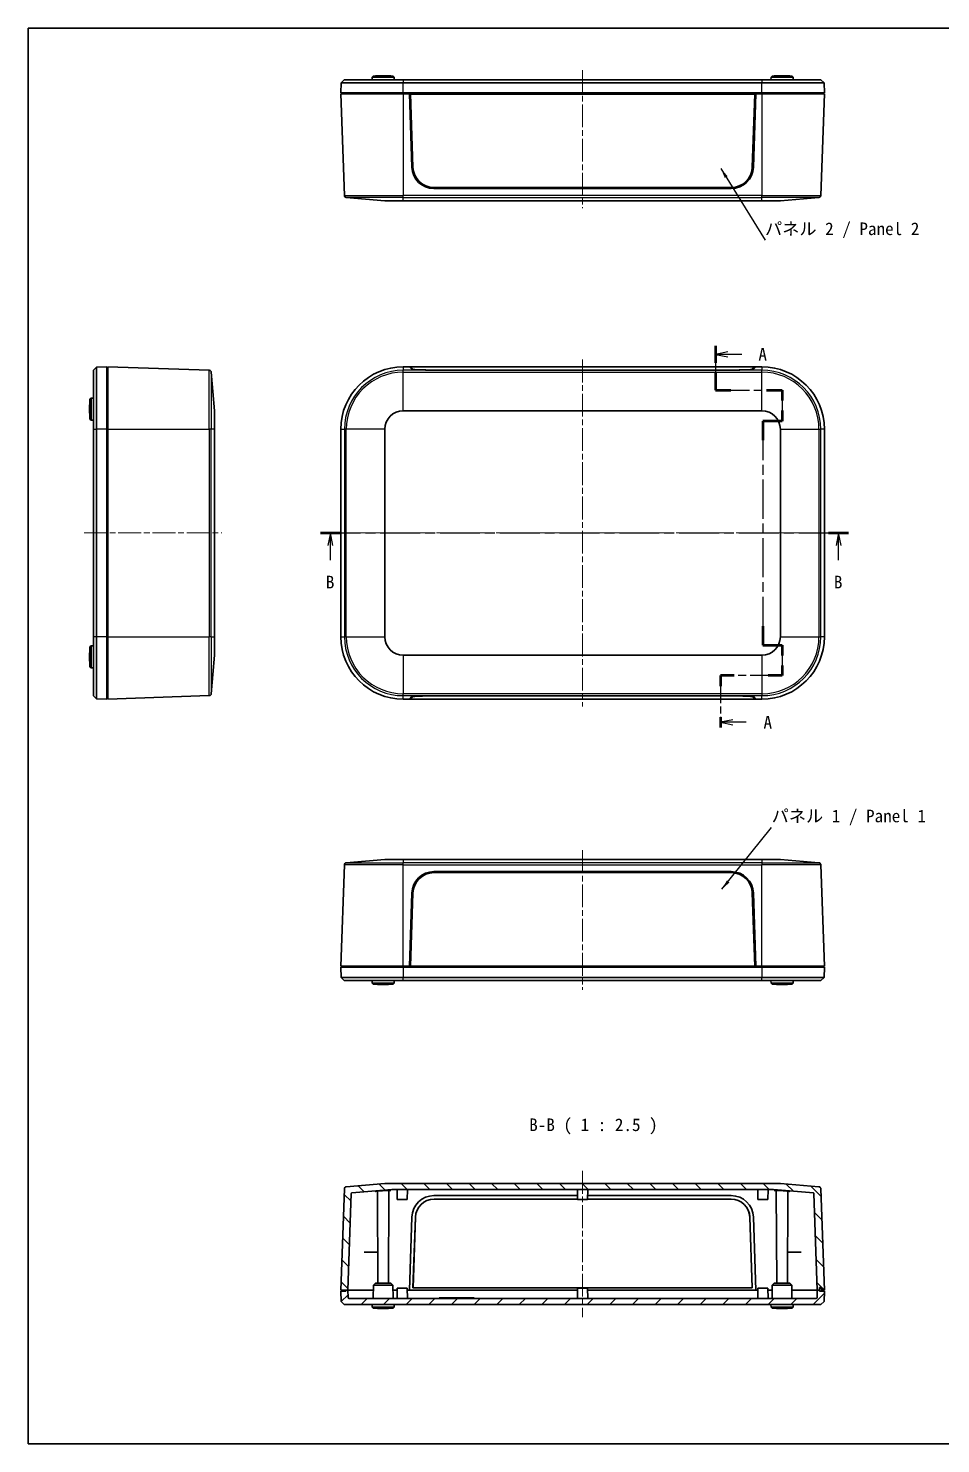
# Model space of a CAD drawing. Header units: millimetres. Extents: x 29 to 4761, y 16 to 859.
# Drawn here: x 821 to 1274, y 16 to 719 of the extents above; entities that cross this region are included whole.
import ezdxf

# ---------------------------------------------------------------- set-up
doc = ezdxf.new("R2010")
doc.units = ezdxf.units.MM
doc.header["$LTSCALE"] = 2
doc.linetypes.add('CHAIN', pattern=[0.3543, 0.2362, -0.0295, 0.0591, -0.0295])
for name, color, linetype, lineweight in [('Border (ISO)', 7, 'Continuous', 35), ('Hatch (ISO)', 1, 'Continuous', 18), ('Section Line (ISO)', 7, 'CHAIN', 25), ('Symbol (ISO)', 7, 'Continuous', 18), ('Visible (ISO)', 7, 'Continuous', 35), ('Visible Narrow (ISO)', 7, 'Continuous', 25)]:
    doc.layers.add(name, color=color, linetype=linetype, lineweight=lineweight)
doc.layers.add('Centerline (ISO)', color=7, linetype='Continuous', lineweight=18, true_color=0x80ffff)
doc.styles.add('QCADDimTextStyle', font='txt')
doc.styles.add('textstyle4', font='msgothic.ttc')
doc.dimstyles.new('QCADDimStyle', dxfattribs={"dimtxt": 1.8, "dimasz": 1.8, "dimexe": 0.18, "dimexo": 0.0625, "dimgap": 0.09, "dimtad": 0, "dimtih": 1, "dimtoh": 1, "dimdec": 4, "dimzin": 0, "dimdsep": 46, "dimtxsty": 'QCADDimTextStyle', "dimcen": 0.09, "dimadec": 0, "dimazin": 0, "dimtfac": 1, "dimtdec": 4, "dimtofl": 0, "dimtmove": 2, "dimatfit": 3, "dimfxl": 0, "dimtolj": 1, "dimtzin": 0, "dimarcsym": 0})

# ---------------------------------------------------------------- blocks, each defined once
blk = doc.blocks.new('図面枠 tk図枠')
at = {"layer": 'Border (ISO)'}
for p, q in [((14.5, 289), (405.5, 289)), ((14.5, 289), (14.5, 8)), ((14.5, 8), (405.5, 8))]:
    blk.add_line(p, q, dxfattribs=at)
blk = doc.blocks.new('2dTransSection0')
at = {"layer": 'Section Line (ISO)', "linetype": 'CHAIN', "ltscale": 15.246626}
blk.add_line((150.91, 225.97), (150.91, 217.17), dxfattribs=at)
at = {"layer": 'Section Line (ISO)', "linetype": 'Continuous', "lineweight": 50}
for p, q in [((150.91, 225.97), (150.91, 222.57)), ((150.91, 220.57), (150.91, 217.17)), ((150.91, 217.17), (153.99, 217.17)), ((161.07, 217.17), (164.15, 217.17)), ((164.15, 217.17), (164.15, 215.09)), ((164.15, 211.02), (160.31, 211.02)), ((160.31, 211.02), (160.31, 207.2)), ((164.15, 213.09), (164.15, 211.02)), ((160.31, 170.33), (160.31, 166.52)), ((160.31, 166.52), (164.15, 166.52)), ((164.15, 166.52), (164.15, 164.5)), ((154.66, 160.49), (151.91, 160.49)), ((151.91, 160.49), (151.91, 158.38)), ((164.15, 160.49), (161.4, 160.49)), ((164.15, 162.5), (164.15, 160.49)), ((151.91, 152.27), (151.91, 150.17))]:
    blk.add_line(p, q, dxfattribs=at)
at = {"layer": 'Section Line (ISO)', "linetype": 'Continuous'}
for p, q in [((153.41, 224.77), (150.91, 224.27)), ((153.41, 224.27), (150.91, 224.27)), ((150.91, 224.27), (153.41, 223.77)), ((156.19, 224.27), (153.41, 224.27)), ((154.41, 151.72), (151.91, 151.22)), ((154.41, 151.22), (151.91, 151.22)), ((151.91, 151.22), (154.41, 150.72)), ((157.02, 151.22), (154.41, 151.22))]:
    blk.add_line(p, q, dxfattribs=at)
at = {"layer": 'Section Line (ISO)', "linetype": 'CHAIN', "ltscale": 14.343218}
blk.add_line((150.91, 217.17), (164.15, 217.17), dxfattribs=at)
at = {"layer": 'Section Line (ISO)', "linetype": 'CHAIN', "ltscale": 11.502923}
blk.add_line((164.15, 217.17), (164.15, 211.02), dxfattribs=at)
at = {"layer": 'Section Line (ISO)', "linetype": 'CHAIN', "ltscale": 4.266936}
for p, q in [((164.15, 211.02), (160.31, 211.02)), ((160.31, 166.52), (164.15, 166.52))]:
    blk.add_line(p, q, dxfattribs=at)
at = {"layer": 'Section Line (ISO)', "linetype": 'CHAIN', "ltscale": 16.403574}
blk.add_line((160.31, 211.02), (160.31, 166.52), dxfattribs=at)
at = {"layer": 'Section Line (ISO)', "linetype": 'CHAIN', "ltscale": 11.339953}
blk.add_line((164.15, 166.52), (164.15, 160.49), dxfattribs=at)
at = {"layer": 'Section Line (ISO)', "linetype": 'CHAIN', "ltscale": 13.400895}
blk.add_line((164.15, 160.49), (151.91, 160.49), dxfattribs=at)
at = {"layer": 'Section Line (ISO)', "linetype": 'CHAIN', "ltscale": 11.590816}
blk.add_line((151.91, 160.49), (151.91, 150.17), dxfattribs=at)
at = {"layer": 'Section Line (ISO)', "char_height": 2.5, "attachment_point": 7, "style": 'textstyle4'}
for insert in [(159.45, 223.03), (160.46, 149.98)]:
    blk.add_mtext('A', dxfattribs=dict(at, insert=insert))
blk = doc.blocks.new('2dTransSection1')
at = {"layer": 'Section Line (ISO)', "linetype": 'CHAIN', "ltscale": 16.748308}
blk.add_line((72.52, 188.81), (177.33, 188.81), dxfattribs=at)
at = {"layer": 'Section Line (ISO)', "linetype": 'Continuous', "lineweight": 50}
for p, q in [((72.52, 188.81), (76.45, 188.81)), ((173.4, 188.81), (177.33, 188.81))]:
    blk.add_line(p, q, dxfattribs=at)
at = {"layer": 'Section Line (ISO)', "linetype": 'Continuous'}
for p, q in [((74.49, 188.81), (73.99, 186.31)), ((74.49, 186.31), (74.49, 188.81)), ((74.99, 186.31), (74.49, 188.81)), ((175.36, 188.81), (174.86, 186.31)), ((175.36, 186.31), (175.36, 188.81)), ((175.86, 186.31), (175.36, 188.81)), ((74.49, 183.43), (74.49, 186.31)), ((175.36, 183.43), (175.36, 186.31))]:
    blk.add_line(p, q, dxfattribs=at)
at = {"layer": 'Section Line (ISO)', "char_height": 2.5, "attachment_point": 7, "style": 'textstyle4'}
for insert in [(73.57, 177.81), (174.44, 177.81)]:
    blk.add_mtext('B', dxfattribs=dict(at, insert=insert))

msp = doc.modelspace()

# ---------------------------------------------------------------- hatches: boundary and pattern name
at = {"layer": 'Hatch (ISO)', "transparency": 33554687}
h = msp.add_hatch(dxfattribs=at)
h.set_pattern_fill('ANSI31', color=256, scale=63.5, angle=90.00021, style=0, pattern_type=0)
h.set_pattern_definition([(135.0002, (784.75, -4), (-5.61264, -5.61268), [])])
edge = h.paths.add_edge_path(flags=0)
edge.add_ellipse((1213.37, 142.51), major_axis=(0.999, 0.035), ratio=1, start_angle=0, end_angle=83.15878)
edge.add_line((1213.45, 143.5), (1194.28, 145.13))
edge.add_line((1194.28, 145.13), (997.98, 145.13))
edge.add_line((997.98, 145.13), (978.8, 143.5))
edge.add_ellipse((978.89, 142.51), major_axis=(-0.084, 0.996), ratio=1, start_angle=0, end_angle=83.15878)
edge.add_line((977.89, 142.54), (976.13, 92.13))
edge.add_line((976.13, 92.13), (978.53, 92.13))
edge.add_line((978.53, 92.13), (979.63, 92.13))
edge.add_line((979.63, 92.13), (981.31, 140.16))
edge.add_ellipse((981.6, 140.15), major_axis=(-0.3, 0.01), ratio=1, start_angle=-83.15878, end_angle=0, ccw=False)
edge.add_line((981.58, 140.45), (1001.37, 142.13))
edge.add_line((1001.37, 142.13), (1190.88, 142.13))
edge.add_line((1190.88, 142.13), (1210.68, 140.45))
edge.add_ellipse((1210.65, 140.15), major_axis=(0.025, 0.299), ratio=1, start_angle=-83.15878, end_angle=0, ccw=False)
edge.add_line((1210.95, 140.16), (1212.63, 92.13))
edge.add_line((1212.63, 92.13), (1213.63, 92.13))
edge.add_line((1213.63, 92.13), (1213.63, 93.53))
edge.add_line((1213.63, 93.53), (1214.83, 93.53))
edge.add_line((1214.83, 93.53), (1214.83, 92.13))
edge.add_line((1214.83, 92.13), (1216.13, 92.13))
edge.add_line((1216.13, 92.13), (1214.37, 142.54))
h = msp.add_hatch(dxfattribs=at)
h.set_pattern_fill('ANSI31', color=256, scale=63.5, style=0, pattern_type=0)
h.set_pattern_definition([(45, (784.75, -4), (-5.61266, 5.61266), [])])
edge = h.paths.add_edge_path(flags=0)
edge.add_line((977.85, 85.13), (1214.4, 85.13))
edge.add_line((1214.4, 85.13), (1215.95, 86.63))
edge.add_line((1215.95, 86.63), (1216.13, 91.63))
edge.add_line((1216.13, 91.63), (1213.73, 91.63))
edge.add_line((1213.73, 91.63), (1213.73, 92.13))
edge.add_line((1213.73, 92.13), (1213.63, 92.13))
edge.add_line((1213.63, 92.13), (1212.63, 92.13))
edge.add_line((1212.63, 92.13), (1212.5, 88.61))
edge.add_ellipse((1212.01, 88.63), major_axis=(0.5, -0.017), ratio=1, start_angle=-88, end_angle=0, ccw=False)
edge.add_line((1212.01, 88.13), (980.25, 88.13))
edge.add_ellipse((980.25, 88.63), major_axis=(0, -0.5), ratio=1, start_angle=-88, end_angle=0, ccw=False)
edge.add_line((979.75, 88.61), (979.63, 92.13))
edge.add_line((979.63, 92.13), (978.53, 92.13))
edge.add_line((978.53, 92.13), (978.53, 91.63))
edge.add_line((978.53, 91.63), (976.13, 91.63))
edge.add_line((976.13, 91.63), (976.3, 86.63))
edge.add_line((976.3, 86.63), (977.85, 85.13))

# ---------------------------------------------------------------- linework, layer by layer
at = {"layer": 'Centerline (ISO)', "linetype": 'CHAIN', "ltscale": 23.990969}
for p, q in [((1096.13, 697.7), (1096.13, 629.29)), ((1096.13, 554.09), (1096.13, 381.94)), ((848.67, 468.01), (917.09, 468.01)), ((972.55, 468.01), (1222.38, 468.01)), ((1096.13, 310.56), (1096.13, 241.19)), ((1096.13, 151.38), (1096.13, 78.88))]:
    msp.add_line(p, q, dxfattribs=at)
at = {"layer": 'Visible (ISO)'}
for p, q in [((976.13, 686.45), (976.3, 691.45)), ((977.85, 692.95), (976.3, 691.45)), ((1007.13, 691.45), (976.3, 691.45)), ((977.85, 692.95), (1007.13, 692.95)), ((991.65, 694.25), (991.63, 692.95)), ((992.16, 694.75), (991.65, 694.25)), ((1002.6, 694.25), (991.65, 694.25)), ((992.16, 694.75), (1002.1, 694.75)), ((997.6, 694.96), (996.65, 694.96)), ((1002.1, 694.75), (1002.6, 694.25)), ((1002.6, 694.25), (1002.63, 692.95)), ((1185.13, 692.95), (1007.13, 692.95)), ((1007.13, 691.45), (1185.13, 691.45)), ((1185.13, 692.95), (1214.4, 692.95)), ((1215.95, 691.45), (1185.13, 691.45)), ((1189.65, 694.25), (1189.63, 692.95)), ((1190.16, 694.75), (1189.65, 694.25)), ((1200.6, 694.25), (1189.65, 694.25)), ((1190.16, 694.75), (1200.1, 694.75)), ((1195.6, 694.96), (1194.65, 694.96)), ((1200.1, 694.75), (1200.6, 694.25)), ((1200.6, 694.25), (1200.63, 692.95)), ((1214.4, 692.95), (1215.95, 691.45)), ((1216.13, 686.45), (1215.95, 691.45)), ((1007.13, 686.45), (976.13, 686.45)), ((1007.13, 685.95), (976.13, 685.95)), ((976.13, 685.95), (977.89, 635.54)), ((976.63, 686.45), (976.63, 685.95)), ((1007.13, 686.45), (1185.13, 686.45)), ((1007.13, 685.95), (1010.13, 685.95)), ((1182.13, 685.95), (1010.13, 685.95)), ((1011.37, 649.58), (1010.13, 685.95)), ((1010.63, 685.93), (1010.13, 685.93)), ((1181.63, 685.93), (1010.63, 685.93)), ((1010.63, 685.93), (1011.88, 649.59)), ((1010.63, 685.93), (1010.68, 685.86)), ((1011.93, 649.53), (1010.68, 685.86)), ((1010.68, 685.86), (1181.57, 685.86)), ((1181.57, 685.86), (1180.32, 649.53)), ((1180.38, 649.59), (1181.63, 685.93)), ((1182.13, 685.95), (1180.89, 649.58)), ((1181.63, 685.93), (1181.57, 685.86)), ((1182.13, 685.93), (1181.63, 685.93)), ((1182.13, 685.95), (1185.13, 685.95)), ((1216.13, 686.45), (1185.13, 686.45)), ((1216.13, 685.95), (1185.13, 685.95)), ((1216.13, 685.95), (1214.37, 635.54)), ((1215.63, 686.45), (1215.63, 685.95)), ((1169.88, 639.45), (1022.37, 639.45)), ((997.98, 632.95), (978.8, 634.58)), ((1007.13, 632.95), (997.98, 632.95)), ((1007.13, 632.95), (1185.13, 632.95)), ((1169.9, 638.95), (1022.36, 638.95)), ((1194.28, 632.95), (1185.13, 632.95)), ((1194.28, 632.95), (1213.45, 634.58)), ((853.42, 548.79), (854.92, 550.34)), ((853.42, 519.51), (853.42, 548.79)), ((859.92, 550.51), (854.92, 550.34)), ((854.92, 550.34), (854.92, 519.51)), ((859.92, 550.51), (859.92, 519.51)), ((859.92, 550.01), (860.42, 550.01)), ((860.42, 550.51), (860.42, 519.51)), ((860.42, 550.51), (910.84, 548.75)), ((1007.13, 550.51), (1010.13, 550.51)), ((1010.13, 550.51), (1182.13, 550.51)), ((1011.37, 549.24), (1010.13, 550.51)), ((1010.67, 550.01), (1010.62, 550.01)), ((1010.66, 549.96), (1010.68, 550.51)), ((1011.93, 549.24), (1010.68, 550.51)), ((1010.68, 550.51), (1181.57, 550.51)), ((1169.9, 548.87), (1022.36, 548.87)), ((1169.88, 548.89), (1022.37, 548.89)), ((1181.57, 550.51), (1180.32, 549.24)), ((1182.13, 550.51), (1180.89, 549.24)), ((1181.59, 549.96), (1181.57, 550.51)), ((1181.64, 550.01), (1181.59, 550.01)), ((1182.13, 550.51), (1185.13, 550.51)), ((913.42, 528.66), (911.8, 547.84)), ((851.62, 534.48), (852.12, 534.99)), ((851.62, 524.54), (851.62, 534.48)), ((852.12, 534.99), (853.42, 535.01)), ((852.12, 534.99), (852.12, 524.04)), ((851.42, 529.99), (851.42, 529.04)), ((913.42, 528.66), (913.42, 519.51)), ((1007.13, 528.66), (1185.13, 528.66)), ((851.62, 524.54), (852.12, 524.04)), ((852.12, 524.04), (853.42, 524.01)), ((853.42, 519.51), (853.42, 416.51)), ((854.92, 416.51), (854.92, 519.51)), ((859.92, 416.51), (859.92, 519.51)), ((860.42, 416.51), (860.42, 519.51)), ((913.42, 416.51), (913.42, 519.51)), ((976.13, 416.51), (976.13, 519.51)), ((997.98, 416.51), (997.98, 519.51)), ((1194.28, 519.51), (1194.28, 416.51)), ((1216.13, 519.51), (1216.13, 416.51)), ((859.92, 474.51), (860.42, 474.51)), ((860.42, 461.51), (859.92, 461.51)), ((853.42, 387.24), (853.42, 416.51)), ((854.92, 416.51), (854.92, 385.69)), ((859.92, 416.51), (859.92, 385.51)), ((860.42, 416.51), (860.42, 385.51)), ((913.42, 416.51), (913.42, 407.36)), ((851.62, 411.48), (852.12, 411.99)), ((851.62, 401.54), (851.62, 411.48)), ((852.12, 411.99), (853.42, 412.01)), ((852.12, 411.99), (852.12, 401.04)), ((851.42, 406.99), (851.42, 406.04)), ((851.62, 401.54), (852.12, 401.04)), ((852.12, 401.04), (853.42, 401.01)), ((913.42, 407.36), (911.8, 388.19)), ((1185.13, 407.36), (1007.13, 407.36)), ((853.42, 387.24), (854.92, 385.69)), ((860.42, 385.51), (910.84, 387.27)), ((1010.13, 385.51), (1011.37, 386.78)), ((1010.68, 385.52), (1011.93, 386.78)), ((1022.36, 387.15), (1169.9, 387.15)), ((1022.37, 387.14), (1169.88, 387.14)), ((1180.32, 386.78), (1181.57, 385.52)), ((1180.89, 386.78), (1182.13, 385.51)), ((859.92, 385.51), (854.92, 385.69)), ((859.92, 386.01), (860.42, 386.01)), ((1010.13, 385.51), (1007.13, 385.51)), ((1182.13, 385.51), (1010.13, 385.51)), ((1010.62, 386.01), (1010.67, 386.01)), ((1010.66, 386.06), (1010.68, 385.52)), ((1181.57, 385.52), (1010.68, 385.52)), ((1181.59, 386.06), (1181.57, 385.52)), ((1181.59, 386.01), (1181.64, 386.01)), ((1185.13, 385.51), (1182.13, 385.51)), ((976.13, 252.94), (977.89, 303.35)), ((978.8, 304.31), (997.98, 305.94)), ((997.98, 305.94), (1007.13, 305.94)), ((1185.13, 305.94), (1007.13, 305.94)), ((1185.13, 305.94), (1194.28, 305.94)), ((1194.28, 305.94), (1213.45, 304.31)), ((1216.13, 252.94), (1214.37, 303.35)), ((1022.36, 299.94), (1169.9, 299.94)), ((1022.37, 299.44), (1169.88, 299.44)), ((1010.13, 252.94), (1011.37, 289.31)), ((1011.88, 289.3), (1010.63, 252.96)), ((1010.68, 253.03), (1011.93, 289.36)), ((1180.32, 289.36), (1181.57, 253.03)), ((1181.63, 252.96), (1180.38, 289.3)), ((1180.89, 289.31), (1182.13, 252.94)), ((976.13, 252.94), (1007.13, 252.94)), ((976.63, 252.44), (976.63, 252.94)), ((1010.13, 252.94), (1007.13, 252.94)), ((1010.13, 252.96), (1010.63, 252.96)), ((1010.13, 252.94), (1182.13, 252.94)), ((1010.63, 252.96), (1010.68, 253.03)), ((1010.63, 252.96), (1181.63, 252.96)), ((1181.57, 253.03), (1010.68, 253.03)), ((1181.63, 252.96), (1181.57, 253.03)), ((1181.63, 252.96), (1182.13, 252.96)), ((1185.13, 252.94), (1182.13, 252.94)), ((1185.13, 252.94), (1216.13, 252.94)), ((1215.63, 252.44), (1215.63, 252.94)), ((976.13, 252.44), (1007.13, 252.44)), ((976.13, 252.44), (976.3, 247.44)), ((976.3, 247.44), (1007.13, 247.44)), ((976.3, 247.44), (977.85, 245.94)), ((1007.13, 245.94), (977.85, 245.94)), ((991.65, 244.64), (991.63, 245.94)), ((1002.6, 244.64), (1002.63, 245.94)), ((1185.13, 252.44), (1007.13, 252.44)), ((1185.13, 247.44), (1007.13, 247.44)), ((1007.13, 245.94), (1185.13, 245.94)), ((1185.13, 252.44), (1216.13, 252.44)), ((1185.13, 247.44), (1215.95, 247.44)), ((1214.4, 245.94), (1185.13, 245.94)), ((1189.65, 244.64), (1189.63, 245.94)), ((1200.6, 244.64), (1200.63, 245.94)), ((1214.4, 245.94), (1215.95, 247.44)), ((1216.13, 252.44), (1215.95, 247.44)), ((991.65, 244.64), (1002.6, 244.64)), ((992.16, 244.14), (991.65, 244.64)), ((1002.1, 244.14), (992.16, 244.14)), ((996.65, 243.93), (997.6, 243.93)), ((1002.1, 244.14), (1002.6, 244.64)), ((1189.65, 244.64), (1200.6, 244.64)), ((1190.16, 244.14), (1189.65, 244.64)), ((1200.1, 244.14), (1190.16, 244.14)), ((1194.65, 243.93), (1195.6, 243.93)), ((1200.1, 244.14), (1200.6, 244.64)), ((977.89, 142.54), (976.13, 92.13)), ((997.98, 145.13), (978.8, 143.5)), ((981.58, 140.45), (1001.37, 142.13)), ((994.48, 95.73), (994.24, 141.36)), ((1194.28, 145.13), (997.98, 145.13)), ((999.78, 95.73), (1000.02, 141.75)), ((1001.37, 142.13), (1190.88, 142.13)), ((1004.13, 137.13), (1004.1, 142.13)), ((1009.13, 137.13), (1009.15, 142.13)), ((1093.63, 137.13), (1093.6, 142.13)), ((1098.63, 137.13), (1098.65, 142.13)), ((1183.13, 137.13), (1183.1, 142.13)), ((1188.13, 137.13), (1188.15, 142.13)), ((1190.88, 142.13), (1210.68, 140.45)), ((1192.48, 95.73), (1192.24, 141.75)), ((1213.45, 143.5), (1194.28, 145.13)), ((1197.78, 95.73), (1198.02, 141.36)), ((1216.13, 92.13), (1214.37, 142.54)), ((979.63, 92.13), (981.31, 140.16)), ((1009.13, 137.13), (1004.13, 137.13)), ((1022.36, 139.13), (1093.62, 139.13)), ((1022.37, 137.33), (1093.63, 137.33)), ((1098.63, 137.13), (1093.63, 137.13)), ((1098.63, 137.33), (1169.88, 137.33)), ((1098.64, 139.13), (1169.9, 139.13)), ((1188.13, 137.13), (1183.13, 137.13)), ((1210.95, 140.16), (1212.63, 92.13)), ((1010.13, 92.13), (1011.37, 128.5)), ((1011.92, 93.36), (1013.13, 128.41)), ((1013.16, 128.44), (1011.95, 93.42)), ((1180.3, 93.42), (1179.1, 128.44)), ((1179.13, 128.41), (1180.33, 93.36)), ((1180.89, 128.5), (1182.13, 92.13)), ((988.1, 111.13), (994.4, 111.13)), ((1197.86, 111.13), (1204.16, 111.13)), ((976.13, 92.13), (979.63, 92.13)), ((978.53, 91.63), (976.13, 91.63)), ((976.13, 91.63), (976.3, 86.63)), ((976.63, 91.63), (976.63, 92.13)), ((979.63, 92.13), (978.53, 92.13)), ((978.53, 92.13), (978.53, 91.63)), ((979.75, 88.61), (979.63, 92.13)), ((979.63, 92.13), (992.26, 92.13)), ((992.26, 92.13), (979.63, 92.13)), ((992.27, 94.63), (992.24, 88.42)), ((993.28, 95.63), (992.27, 94.63)), ((1001.98, 94.63), (992.27, 94.63)), ((993.28, 95.63), (1000.98, 95.63)), ((994.48, 95.73), (999.78, 95.73)), ((1000.98, 95.63), (1001.98, 94.63)), ((1001.98, 94.63), (1002.02, 88.42)), ((1002, 92.13), (1004.12, 92.13)), ((1004.12, 92.13), (1002, 92.13)), ((1004.13, 93.13), (1004.1, 88.13)), ((1004.13, 93.13), (1009.13, 93.13)), ((1009.13, 93.13), (1009.15, 88.13)), ((1009.13, 92.13), (1093.62, 92.13)), ((1010.13, 92.13), (1009.13, 92.13)), ((1011.92, 93.36), (1011.95, 93.42)), ((1180.33, 93.36), (1011.92, 93.36)), ((1011.95, 93.42), (1180.3, 93.42)), ((1093.63, 93.13), (1093.6, 88.13)), ((1093.63, 93.13), (1098.63, 93.13)), ((1098.63, 93.13), (1098.65, 88.13)), ((1098.63, 92.13), (1183.12, 92.13)), ((1180.33, 93.36), (1180.3, 93.42)), ((1183.12, 92.13), (1182.13, 92.13)), ((1183.13, 93.13), (1183.1, 88.13)), ((1183.13, 93.13), (1188.13, 93.13)), ((1188.13, 93.13), (1188.15, 88.13)), ((1188.13, 92.13), (1190.26, 92.13)), ((1190.26, 92.13), (1188.13, 92.13)), ((1190.27, 94.63), (1190.24, 88.42)), ((1191.28, 95.63), (1190.27, 94.63)), ((1199.98, 94.63), (1190.27, 94.63)), ((1191.28, 95.63), (1198.98, 95.63)), ((1192.48, 95.73), (1197.78, 95.73)), ((1198.98, 95.63), (1199.98, 94.63)), ((1199.98, 94.63), (1200.02, 88.42)), ((1200, 92.13), (1212.63, 92.13)), ((1212.63, 92.13), (1200, 92.13)), ((1212.63, 92.13), (1212.5, 88.61)), ((1213.73, 92.13), (1212.63, 92.13)), ((1212.63, 92.13), (1213.63, 92.13)), ((1213.63, 92.13), (1213.63, 93.53)), ((1213.63, 93.53), (1214.83, 93.53)), ((1213.63, 93.13), (1213.73, 93.13)), ((1214.63, 93.13), (1213.73, 93.13)), ((1213.73, 92.63), (1213.73, 93.13)), ((1213.73, 92.13), (1213.73, 92.63)), ((1213.73, 91.63), (1213.73, 92.13)), ((1216.13, 91.63), (1213.73, 91.63)), ((1214.63, 93.13), (1214.63, 92.63)), ((1214.63, 92.13), (1214.63, 92.63)), ((1214.63, 92.13), (1214.83, 92.13)), ((1214.83, 93.53), (1214.83, 92.13)), ((1214.83, 92.13), (1216.13, 92.13)), ((1215.63, 92.13), (1215.63, 91.63)), ((1215.95, 86.63), (1216.13, 91.63)), ((976.3, 86.63), (977.85, 85.13)), ((977.85, 85.13), (1214.4, 85.13)), ((1212.01, 88.13), (980.25, 88.13)), ((991.65, 83.83), (991.63, 85.13)), ((1002.6, 83.83), (1002.63, 85.13)), ((1025.57, 88.32), (1024.93, 88.32)), ((1024.93, 88.13), (1024.93, 88.32)), ((1025.57, 88.32), (1041.59, 88.32)), ((1042.23, 88.32), (1041.59, 88.32)), ((1042.23, 88.13), (1042.23, 88.32)), ((1189.65, 83.83), (1189.63, 85.13)), ((1200.6, 83.83), (1200.63, 85.13)), ((1214.4, 85.13), (1215.95, 86.63)), ((991.65, 83.83), (1002.6, 83.83)), ((992.16, 83.33), (991.65, 83.83)), ((1002.1, 83.33), (992.16, 83.33)), ((996.65, 83.12), (997.6, 83.12)), ((1002.1, 83.33), (1002.6, 83.83)), ((1189.65, 83.83), (1200.6, 83.83)), ((1190.16, 83.33), (1189.65, 83.83)), ((1200.1, 83.33), (1190.16, 83.33)), ((1194.65, 83.12), (1195.6, 83.12)), ((1200.1, 83.33), (1200.6, 83.83))]:
    msp.add_line(p, q, dxfattribs=at)
for centre, radius, start, end in [((996.65, 644.94), 50.02, 90, 95.15418), ((997.6, 644.94), 50.02, 84.84582, 90), ((1194.65, 644.94), 50.02, 90, 95.15418), ((1195.6, 644.94), 50.02, 84.84582, 90), ((1022.36, 649.95), 11, 181.94974, 270), ((1169.9, 649.95), 11, 270, 358.05026), ((978.89, 635.57), 1, 182, 265.15878), ((1213.37, 635.57), 1, 274.84122, 358), ((910.8, 547.75), 1, 4.84122, 88), ((1007.13, 519.51), 31, 90, 180), ((1185.13, 519.51), 31, 0, 90), ((901.44, 529.99), 50.02, 174.84582, 180), ((901.44, 529.04), 50.02, 180, 185.15418), ((1007.13, 519.51), 9.15, 90, 180), ((1185.13, 519.51), 9.15, 0, 90), ((1007.13, 416.51), 31, 180, 270), ((1007.13, 416.51), 9.15, 180, 270), ((1185.13, 416.51), 31, 270, 0), ((1185.13, 416.51), 9.15, 270, 0), ((901.44, 406.99), 50.02, 174.84582, 180), ((901.44, 406.04), 50.02, 180, 185.15418), ((910.8, 388.27), 1, 272, 355.15878), ((978.89, 303.32), 1, 94.84122, 178), ((1213.37, 303.32), 1, 2, 85.15878), ((1022.36, 288.94), 11, 90, 178.05026), ((1169.9, 288.94), 11, 1.94974, 90), ((996.65, 293.95), 50.02, 264.84582, 270), ((997.6, 293.95), 50.02, 270, 275.15418), ((1194.65, 293.95), 50.02, 264.84582, 270), ((1195.6, 293.95), 50.02, 270, 275.15418), ((978.89, 142.51), 1, 94.84122, 178), ((1213.37, 142.51), 1, 2, 85.15878), ((981.6, 140.15), 0.3, 94.84122, 178), ((1022.36, 128.13), 11, 90, 178.05026), ((1169.9, 128.13), 11, 1.94974, 90), ((1210.65, 140.15), 0.3, 2, 85.15878), ((980.25, 88.63), 0.5, 182, 270), ((991.94, 88.43), 0.3, 270, 359.7), ((1002.32, 88.43), 0.3, 180.3, 270), ((1189.94, 88.43), 0.3, 270, 359.7), ((1200.32, 88.43), 0.3, 180.3, 270), ((1212.01, 88.63), 0.5, 270, 358), ((996.65, 133.14), 50.02, 264.84582, 270), ((997.6, 133.14), 50.02, 270, 275.15418), ((1194.65, 133.14), 50.02, 264.84582, 270), ((1195.6, 133.14), 50.02, 270, 275.15418)]:
    msp.add_arc(centre, radius, start, end, dxfattribs=at)
for centre, major_axis, ratio, start_param, end_param in [((1022.37, 649.95), (-10.5, 0), 0.999391, 0.034395, 1.570796), ((1022.37, 649.89), (-10.44, 0), 0.999391, 0.034395, 1.570796), ((1169.88, 649.95), (10.5, 0), 0.999391, 4.712389, 6.24879), ((1169.88, 649.89), (10.44, 0), 0.999391, 4.712389, 6.24879), ((1022.36, 549.26), (11, 0), 0.034921, 3.175622, 4.712389), ((1022.37, 549.25), (-10.44, 0), 0.034899, 0.034395, 1.570796), ((1169.88, 549.25), (10.44, 0), 0.034899, 4.712389, 6.24879), ((1169.9, 549.26), (11, 0), 0.034921, 4.712389, 6.249156), ((1022.36, 386.77), (-11, 0), 0.034921, 4.712389, 6.249156), ((1022.37, 386.77), (-10.44, 0), 0.034899, 4.712389, 6.24879), ((1169.88, 386.77), (10.44, 0), 0.034899, 0.034395, 1.570796), ((1169.9, 386.77), (-11, 0), 0.034921, 3.175622, 4.712389), ((1022.37, 288.94), (-10.5, 0), 0.999391, 4.712389, 6.24879), ((1022.37, 289), (-10.44, 0), 0.999391, 4.712389, 6.24879), ((1169.88, 288.94), (10.5, 0), 0.999391, 0.034395, 1.570796), ((1169.88, 289), (10.44, 0), 0.999391, 0.034395, 1.570796), ((1022.37, 128.09), (-9.25, 0), 0.999391, 4.712389, 6.24879), ((1022.37, 128.12), (-9.22, 0), 0.999391, 4.712389, 6.24879), ((1169.88, 128.09), (9.25, 0), 0.999391, 0.034395, 1.570796), ((1169.88, 128.12), (9.22, 0), 0.999391, 0.034395, 1.570796)]:
    msp.add_ellipse(centre, major_axis=major_axis, ratio=ratio, start_param=start_param, end_param=end_param, dxfattribs=at)
for points, knots in [([(993.23, 141.2), (993.23, 141.2), (993.23, 141.2), (993.24, 141.2), (993.27, 141.21), (993.36, 141.23), (993.42, 141.24), (993.56, 141.27), (993.65, 141.28), (993.86, 141.31), (993.99, 141.33), (994.26, 141.36), (994.41, 141.38), (994.74, 141.41), (994.91, 141.43), (995.28, 141.47), (995.48, 141.49), (995.88, 141.52), (996.08, 141.54), (996.5, 141.58), (996.72, 141.59), (997.15, 141.62), (997.36, 141.64), (997.79, 141.67), (998, 141.68), (998.41, 141.7), (998.61, 141.71), (999, 141.73), (999.18, 141.74), (999.53, 141.75), (999.7, 141.75), (1000.01, 141.75), (1000.15, 141.75), (1000.4, 141.74), (1000.52, 141.74), (1000.71, 141.73), (1000.79, 141.72), (1000.91, 141.7), (1000.96, 141.69), (1001, 141.68), (1001.01, 141.68), (1001.01, 141.68)], [1.649543, 1.649543, 1.649543, 1.649543, 1.656333, 1.656333, 1.71045, 1.71045, 1.761768, 1.761768, 1.821189, 1.821189, 1.883858, 1.883858, 1.947841, 1.947841, 2.012419, 2.012419, 2.077292, 2.077292, 2.142279, 2.142279, 2.207259, 2.207259, 2.272118, 2.272118, 2.336735, 2.336735, 2.401023, 2.401023, 2.464902, 2.464902, 2.528328, 2.528328, 2.591214, 2.591214, 2.653221, 2.653221, 2.713181, 2.713181, 2.767424, 2.767424, 2.798809, 2.798809, 2.798809, 2.798809]), ([(1191.24, 141.68), (1191.24, 141.68), (1191.24, 141.68), (1191.25, 141.68), (1191.29, 141.69), (1191.38, 141.71), (1191.44, 141.71), (1191.58, 141.73), (1191.67, 141.73), (1191.88, 141.74), (1192.01, 141.75), (1192.28, 141.75), (1192.43, 141.75), (1192.75, 141.75), (1192.92, 141.74), (1193.28, 141.73), (1193.47, 141.72), (1193.87, 141.7), (1194.07, 141.69), (1194.49, 141.67), (1194.7, 141.65), (1195.13, 141.62), (1195.34, 141.61), (1195.77, 141.57), (1195.98, 141.56), (1196.4, 141.52), (1196.6, 141.5), (1196.99, 141.47), (1197.18, 141.45), (1197.53, 141.41), (1197.7, 141.39), (1198.01, 141.36), (1198.16, 141.34), (1198.41, 141.31), (1198.53, 141.29), (1198.72, 141.26), (1198.81, 141.25), (1198.93, 141.23), (1198.98, 141.21), (1199.02, 141.2), (1199.02, 141.2), (1199.02, 141.2)], [2.299524, 2.299524, 2.299524, 2.299524, 2.307263, 2.307263, 2.36355, 2.36355, 2.413538, 2.413538, 2.471269, 2.471269, 2.53234, 2.53234, 2.594774, 2.594774, 2.657891, 2.657891, 2.721496, 2.721496, 2.785535, 2.785535, 2.849956, 2.849956, 2.914676, 2.914676, 2.979588, 2.979588, 3.044589, 3.044589, 3.109549, 3.109549, 3.174339, 3.174339, 3.238744, 3.238744, 3.302343, 3.302343, 3.364027, 3.364027, 3.420177, 3.420177, 3.448788, 3.448788, 3.448788, 3.448788]), ([(987.67, 111.13), (987.7, 111.13), (987.73, 111.13), (987.8, 111.13), (987.84, 111.13), (987.92, 111.13), (987.95, 111.13), (988.01, 111.13), (988.03, 111.13), (988.06, 111.13), (988.08, 111.13), (988.1, 111.13)], [0, 0, 0, 0, 0.01171263, 0.01171263, 0.02342663, 0.02342663, 0.03514711, 0.03514711, 0.04149604, 0.04149604, 0.04784551, 0.04784551, 0.04784551, 0.04784551]), ([(1204.16, 111.13), (1204.19, 111.13), (1204.22, 111.13), (1204.29, 111.13), (1204.33, 111.13), (1204.41, 111.13), (1204.45, 111.13), (1204.5, 111.13), (1204.52, 111.13), (1204.56, 111.13), (1204.57, 111.13), (1204.59, 111.13)], [0, 0, 0, 0, 0.01173276, 0.01173276, 0.02345978, 0.02345978, 0.03517885, 0.03517885, 0.04151276, 0.04151276, 0.04784661, 0.04784661, 0.04784661, 0.04784661])]:
    msp.add_open_spline(points, degree=3, knots=knots, dxfattribs=at)
at = {"layer": 'Visible Narrow (ISO)'}
for p, q in [((1007.13, 692.95), (1007.13, 691.45)), ((1007.13, 686.45), (1007.13, 691.45)), ((1185.13, 692.95), (1185.13, 691.45)), ((1185.13, 686.45), (1185.13, 691.45)), ((1007.13, 686.45), (1007.13, 685.95)), ((1007.13, 685.95), (1007.13, 635.54)), ((1185.13, 686.45), (1185.13, 685.95)), ((1185.13, 685.95), (1185.13, 635.54)), ((1011.88, 649.59), (1011.93, 649.53)), ((1180.38, 649.59), (1180.32, 649.53)), ((977.89, 635.54), (1007.13, 635.54)), ((1007.13, 634.58), (978.8, 634.58)), ((1007.13, 634.58), (1007.13, 635.54)), ((1185.13, 635.54), (1007.13, 635.54)), ((1007.13, 634.58), (1185.13, 634.58)), ((1007.13, 632.95), (1007.13, 634.58)), ((1185.13, 635.54), (1214.37, 635.54)), ((1185.13, 634.58), (1185.13, 635.54)), ((1213.45, 634.58), (1185.13, 634.58)), ((1185.13, 632.95), (1185.13, 634.58)), ((910.84, 519.51), (910.84, 548.75)), ((1007.13, 550.51), (1007.13, 548.75)), ((1007.13, 547.84), (1007.13, 548.75)), ((1185.13, 548.75), (1007.13, 548.75)), ((1011.93, 549.13), (1011.93, 549.24)), ((1022.37, 548.87), (1022.37, 548.89)), ((1169.88, 548.87), (1169.88, 548.89)), ((1180.32, 549.13), (1180.32, 549.24)), ((1185.13, 550.51), (1185.13, 548.75)), ((1185.13, 547.84), (1185.13, 548.75)), ((911.8, 547.84), (911.8, 519.51)), ((1007.13, 547.84), (1185.13, 547.84)), ((1007.13, 528.66), (1007.13, 547.84)), ((1185.13, 528.66), (1185.13, 547.84)), ((853.42, 519.51), (854.92, 519.51)), ((859.92, 519.51), (854.92, 519.51)), ((859.92, 519.51), (860.42, 519.51)), ((860.42, 519.51), (910.84, 519.51)), ((910.84, 519.51), (910.84, 416.51)), ((911.8, 519.51), (910.84, 519.51)), ((911.8, 416.51), (911.8, 519.51)), ((913.42, 519.51), (911.8, 519.51)), ((976.13, 519.51), (977.89, 519.51)), ((977.89, 519.51), (977.89, 416.51)), ((978.8, 519.51), (977.89, 519.51)), ((978.8, 416.51), (978.8, 519.51)), ((997.98, 519.51), (978.8, 519.51)), ((1194.28, 519.51), (1213.45, 519.51)), ((1213.45, 519.51), (1214.37, 519.51)), ((1213.45, 519.51), (1213.45, 416.51)), ((1216.13, 519.51), (1214.37, 519.51)), ((1214.37, 416.51), (1214.37, 519.51)), ((854.92, 416.51), (853.42, 416.51)), ((859.92, 416.51), (854.92, 416.51)), ((859.92, 416.51), (860.42, 416.51)), ((860.42, 416.51), (910.84, 416.51)), ((911.8, 416.51), (910.84, 416.51)), ((910.84, 387.27), (910.84, 416.51)), ((911.8, 416.51), (911.8, 388.19)), ((911.8, 416.51), (913.42, 416.51)), ((976.13, 416.51), (977.89, 416.51)), ((978.8, 416.51), (977.89, 416.51)), ((978.8, 416.51), (997.98, 416.51)), ((1194.28, 416.51), (1213.45, 416.51)), ((1213.45, 416.51), (1214.37, 416.51)), ((1216.13, 416.51), (1214.37, 416.51)), ((1007.13, 407.36), (1007.13, 388.19)), ((1185.13, 407.36), (1185.13, 388.19)), ((1007.13, 387.27), (1007.13, 388.19)), ((1185.13, 388.19), (1007.13, 388.19)), ((1007.13, 385.51), (1007.13, 387.27)), ((1007.13, 387.27), (1185.13, 387.27)), ((1011.93, 386.89), (1011.93, 386.78)), ((1022.37, 387.15), (1022.37, 387.14)), ((1169.88, 387.15), (1169.88, 387.14)), ((1180.32, 386.89), (1180.32, 386.78)), ((1185.13, 388.19), (1185.13, 387.27)), ((1185.13, 385.51), (1185.13, 387.27)), ((1007.13, 303.35), (977.89, 303.35)), ((978.8, 304.31), (1007.13, 304.31)), ((1007.13, 305.94), (1007.13, 304.31)), ((1007.13, 303.35), (1007.13, 304.31)), ((1185.13, 304.31), (1007.13, 304.31)), ((1007.13, 252.94), (1007.13, 303.35)), ((1007.13, 303.35), (1185.13, 303.35)), ((1185.13, 305.94), (1185.13, 304.31)), ((1185.13, 304.31), (1213.45, 304.31)), ((1185.13, 304.31), (1185.13, 303.35)), ((1185.13, 252.94), (1185.13, 303.35)), ((1214.37, 303.35), (1185.13, 303.35)), ((1011.88, 289.3), (1011.93, 289.36)), ((1180.38, 289.3), (1180.32, 289.36)), ((1007.13, 252.44), (1007.13, 252.94)), ((1185.13, 252.44), (1185.13, 252.94)), ((1007.13, 252.44), (1007.13, 247.44)), ((1007.13, 245.94), (1007.13, 247.44)), ((1185.13, 252.44), (1185.13, 247.44)), ((1185.13, 245.94), (1185.13, 247.44))]:
    msp.add_line(p, q, dxfattribs=at)
for centre, radius, start, end in [((1007.13, 519.51), 29.24, 90, 180), ((1185.13, 519.51), 29.24, 0, 90), ((1007.13, 519.51), 28.32, 90, 180), ((1185.13, 519.51), 28.32, 0, 90), ((1007.13, 416.51), 29.24, 180, 270), ((1007.13, 416.51), 28.32, 180, 270), ((1185.13, 416.51), 29.24, 270, 0), ((1185.13, 416.51), 28.32, 270, 0)]:
    msp.add_arc(centre, radius, start, end, dxfattribs=at)

# ---------------------------------------------------------------- block references
at = {"xscale": 2.5, "yscale": 2.5, "zscale": 2.5}
msp.add_blockref('図面枠 tk図枠', (784.75, -4), dxfattribs=at)
at = {"layer": 'Section Line (ISO)', "xscale": 2.5, "yscale": 2.5, "zscale": 2.5}
for name in ['2dTransSection0', '2dTransSection1']:
    msp.add_blockref(name, (784.75, -4), dxfattribs=at)

# ---------------------------------------------------------------- texts
at = {"layer": 'Symbol (ISO)', "color": 7, "char_height": 6.25, "width": 74.4152, "attachment_point": 7, "line_spacing_factor": 1.5, "style": 'textstyle4'}
for s, insert in [('{パネル 2 / Panel 2}', (1186.67, 614.36)), ('{パネル 1 / Panel 1}', (1189.96, 322.91))]:
    msp.add_mtext(s, dxfattribs=dict(at, insert=insert))
at = {"layer": 'Symbol (ISO)', "color": 7, "insert": (1069.61, 169.5), "char_height": 6.25, "attachment_point": 7, "style": 'textstyle4'}
msp.add_mtext('B-B ( 1 : 2.5 )', dxfattribs=at)

# ---------------------------------------------------------------- leaders
at = {"layer": 'Symbol (ISO)', "color": 100, "true_color": 0x00ff40}
for points in [[(1164.77, 648.92), (1186.67, 613.32)], [(1165.27, 291.2), (1189.96, 321.87)]]:
    msp.add_leader(points, dimstyle='QCADDimStyle', override={"dimscale": 2, "dimtxt": 0.18, "dimasz": 2.5, "dimtmove": 0}, dxfattribs=at)

doc.saveas('drawing.dxf')
